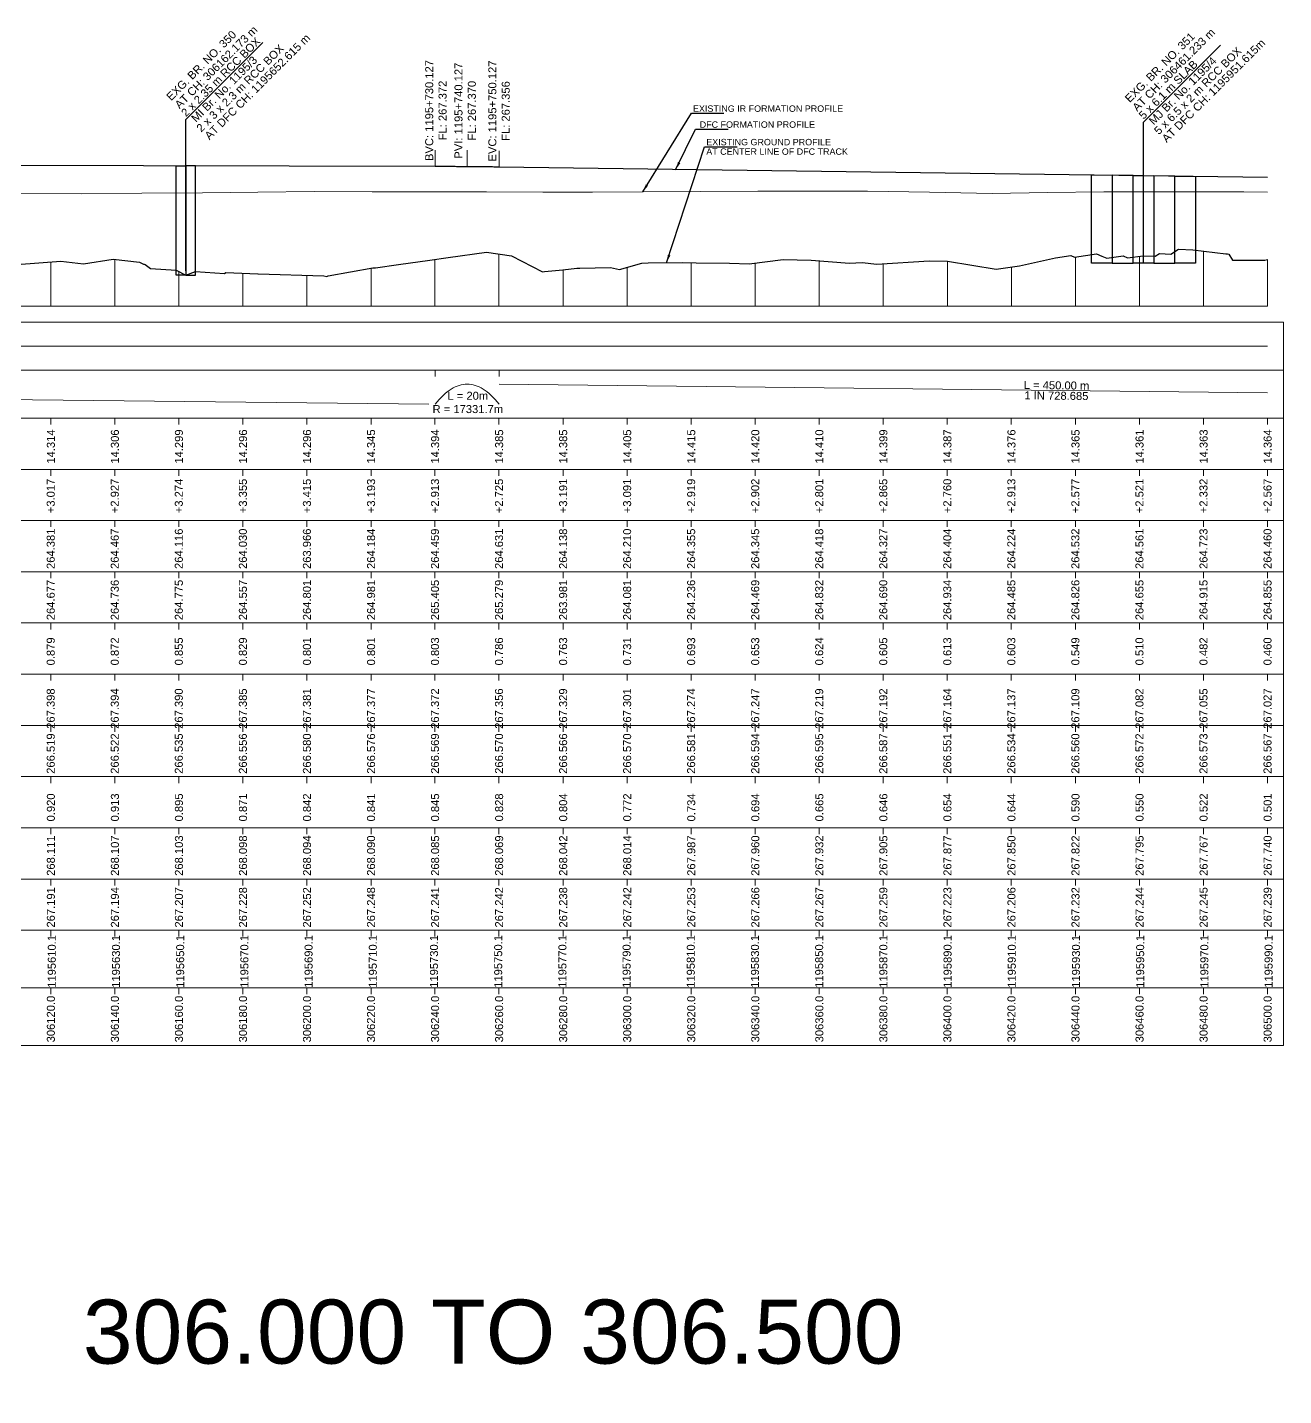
# Model space of a CAD drawing. Header units: metres. Extents: x 4905 to 19505, y -12340 to -11876.
# Drawn here: x 16112.7 to 16505, y -12340.4 to -11912.9 of the extents above; entities that cross this region are included whole.
import ezdxf
from ezdxf.enums import TextEntityAlignment as Align

# ---------------------------------------------------------------- set-up
doc = ezdxf.new("R2010")
doc.units = ezdxf.units.M
doc.header["$MEASUREMENT"] = 0
for name, color, linetype, lineweight in [('C-PROF-LABL-DG', 1, 'Continuous', 25), ('LS BRIDGE INDICATION', 10, 'Continuous', 30), ('LS BVC-PVI-EVC TEXT', 10, 'Continuous', 0), ('LS DATUM X', 7, 'Continuous', 0), ('LS EXG GL', 7, 'Continuous', 0), ('LS EXG IR CH', 7, 'Continuous', 0), ('LS EXG RL', 7, 'Continuous', 0), ('LS EXG. FL', 7, 'Continuous', 0), ('LS EXG. GL AT PRO. TOE', 7, 'Continuous', 0), ('LS FRAME', 7, 'Continuous', 0), ('LS PFL-EFL', 10, 'Continuous', 0), ('LS PRL-ERL', 10, 'Continuous', 0), ('LS PRO. DFCC CH', 10, 'Continuous', 0), ('LS PRO. RL', 10, 'Continuous', 0), ('LS PROFILE EXG FL', 7, 'Continuous', 25), ('LS PROFILE EXG GL', 7, 'Continuous', 30), ('LS PROFILE PRO FL', 1, 'Continuous', 30), ('LS TICKS', 7, 'Continuous', 0), ('LS TRACK CENTER', 10, 'Continuous', 0), ('Profile Grid', 7, 'Continuous', 0), ('Profile Vertical Alignment', 7, 'Continuous', 0)]:
    doc.layers.add(name, color=color, linetype=linetype, lineweight=lineweight)
for name, color, linetype in [("LS BRIDGE'S", 7, 'Continuous'), ('LS HORIZONTAL ALIGNMENT', 10, 'Continuous'), ('ref text', 3, 'Continuous')]:
    doc.layers.add(name, color=color, linetype=linetype)
doc.styles.add('Arial', font='arial.ttf')
doc.styles.get("Standard").update_dxf_attribs({"font": 'arial.ttf'})
doc.styles.add('Style-Arial', font='arial.ttf')
doc.dimstyles.get("Standard").update_dxf_attribs({"dimtxt": 0.18, "dimasz": 0.18, "dimexe": 0.18, "dimexo": 0.0625, "dimgap": 0.09, "dimtad": 0, "dimtih": 1, "dimtoh": 1, "dimdec": 4, "dimzin": 0, "dimdsep": 46, "dimtxsty": 'Standard', "dimcen": 0.09, "dimadec": 0, "dimazin": 0, "dimtfac": 1, "dimtdec": 4, "dimtofl": 0, "dimtmove": 0, "dimatfit": 3, "dimfxl": 1, "dimtolj": 1, "dimtzin": 0, "dimarcsym": 0})

msp = doc.modelspace()

# ---------------------------------------------------------------- linework, layer by layer
at = {"layer": 'LS BRIDGE INDICATION'}
for points in [[(16159.17, -11956.1), (16162.17, -11956.11), (16162.17, -11990.33), (16159.17, -11990.33)], [(16162.17, -11990.33), (16165.17, -11990.33), (16165.17, -11956.11), (16162.17, -11956.11)], [(16444.99, -11958.93), (16451.49, -11959.03), (16451.48, -11986.57), (16444.98, -11986.57)], [(16451.48, -11986.57), (16457.98, -11986.57), (16457.99, -11959.14), (16451.49, -11959.03)], [(16457.99, -11959.14), (16464.49, -11959.25), (16464.48, -11986.57), (16457.98, -11986.57)], [(16464.48, -11986.57), (16470.98, -11986.57), (16470.99, -11959.36), (16464.49, -11959.25)], [(16470.99, -11959.36), (16477.49, -11959.47), (16477.48, -11986.57), (16470.98, -11986.57)]]:
    msp.add_lwpolyline(points, close=True, dxfattribs=at)
at = {"layer": "LS BRIDGE'S"}
for points in [[(16162.17, -11989), (16162.17, -11941.7), (16186.22, -11917.65)], [(16461.23, -11986.57), (16461.23, -11942.51), (16485.28, -11918.46)]]:
    msp.add_lwpolyline(points, dxfattribs=at)
at = {"layer": 'LS BVC-PVI-EVC TEXT'}
for p, q in [((16240, -11956.28), (16240, -11951.28)), ((16250, -11956.3), (16250, -11951.3)), ((16260, -11956.47), (16260, -11951.47))]:
    msp.add_line(p, q, dxfattribs=at)
at = {"layer": 'LS DATUM X', "color": 7, "linetype": 'Continuous', "lineweight": 0}
msp.add_line((16000, -12000), (16500, -12000), dxfattribs=at)
at = {"layer": 'LS FRAME', "color": 7, "linetype": 'Continuous', "lineweight": 0, "flags": 128}
for points in [[(15995, -12020), (16505, -12020), (16505, -12005), (15995, -12005), (15995, -12020)], [(15995, -12035), (16505, -12035), (16505, -12020), (15995, -12020), (15995, -12035)], [(15995, -12051), (16505, -12051), (16505, -12035), (15995, -12035), (15995, -12051)], [(15995, -12067), (16505, -12067), (16505, -12051), (15995, -12051), (15995, -12067)], [(15995, -12083), (16505, -12083), (16505, -12067), (15995, -12067), (15995, -12083)], [(15995, -12099), (16505, -12099), (16505, -12083), (15995, -12083), (15995, -12099)], [(15995, -12115), (16505, -12115), (16505, -12099), (15995, -12099), (15995, -12115)], [(15995, -12131), (16505, -12131), (16505, -12115), (15995, -12115), (15995, -12131)], [(15995, -12147), (16505, -12147), (16505, -12131), (15995, -12131), (15995, -12147)], [(15995, -12163), (16505, -12163), (16505, -12147), (15995, -12147), (15995, -12163)], [(15995, -12179), (16505, -12179), (16505, -12163), (15995, -12163), (15995, -12179)], [(15995, -12195), (16505, -12195), (16505, -12179), (15995, -12179), (15995, -12195)], [(15995, -12213), (16505, -12213), (16505, -12195), (15995, -12195), (15995, -12213)], [(15995, -12231), (16505, -12231), (16505, -12213), (15995, -12213), (15995, -12231)]]:
    msp.add_lwpolyline(points, close=True, dxfattribs=at)
at = {"layer": 'LS PROFILE EXG FL', "lineweight": 0}
msp.add_lwpolyline([(16108.62, -11964.75), (16129.54, -11964.86), (16148.46, -11964.73), (16167.37, -11964.6), (16184.63, -11964.39), (16202.2, -11964.18), (16220.33, -11964.24), (16238.22, -11964.32), (16256.06, -11964.29), (16273.66, -11964.36), (16289.16, -11964.33), (16304.85, -11964.29), (16322.8, -11964.18), (16340.83, -11964.06), (16358.03, -11964.05), (16375.07, -11964.05), (16394.36, -11964.39), (16414, -11964.75), (16431.21, -11964.51), (16448.82, -11964.29), (16470.78, -11964.27), (16492.59, -11964.28), (16500, -11964.33)], dxfattribs=at)
at = {"layer": 'LS PROFILE EXG GL', "flags": 128}
msp.add_lwpolyline([(16109.33, -11987.02), (16123.14, -11985.94), (16130.22, -11986.76), (16130.22, -11986.76), (16139.51, -11985.28), (16147.64, -11986.29), (16147.64, -11986.29), (16148.93, -11986.83), (16149.13, -11986.9), (16149.43, -11986.98), (16151.16, -11988.25), (16159.17, -11988.78), (16162.17, -11990.33), (16165.17, -11989.18), (16174.22, -11989.79), (16174.26, -11989.75), (16174.69, -11989.53), (16184.64, -11989.85), (16184.64, -11989.85), (16184.74, -11989.85), (16205.23, -11990.51), (16205.24, -11990.51), (16206.17, -11990.69), (16206.17, -11990.69), (16206.61, -11990.48), (16220.59, -11988.06), (16221.39, -11988.05), (16221.39, -11988.05), (16228.56, -11986.98), (16238.35, -11985.63), (16244.05, -11984.84), (16256.08, -11983.1), (16263.87, -11984.29), (16273.51, -11989.24), (16274.22, -11989.2), (16279.85, -11988.64), (16279.85, -11988.64), (16284.28, -11988.17), (16285.17, -11988.1), (16294.81, -11987.87), (16297.64, -11988.58), (16304.58, -11986.55), (16306.54, -11986.46), (16317.36, -11986.36), (16321.53, -11986.5), (16321.53, -11986.5), (16331.96, -11986.58), (16338.04, -11986.81), (16348.7, -11985.38), (16357.47, -11985.61), (16357.47, -11985.61), (16369.47, -11986.6), (16373.33, -11986.34), (16373.33, -11986.34), (16377.94, -11986.85), (16394.35, -11985.83), (16400.03, -11985.96), (16415.22, -11988.47), (16415.22, -11988.47), (16422.53, -11987.37), (16433.72, -11984.92), (16438.52, -11984.17), (16439.69, -11984.72), (16446.61, -11983.68), (16448.26, -11984.37), (16449.8, -11984.99), (16454.85, -11984.29), (16456.28, -11984.88), (16461.13, -11984.24), (16464.91, -11984.42), (16466.19, -11983.58), (16469.76, -11983.78), (16472.2, -11982.16), (16476.62, -11982.35), (16486.92, -11983.66), (16487.52, -11983.67), (16487.87, -11983.74), (16487.87, -11983.74), (16489.06, -11985.58), (16499.11, -11985.67), (16499.97, -11985.4)], dxfattribs=at)
at = {"layer": 'LS PROFILE PRO FL'}
for p, q in [((16000, -11955.75), (16240.04, -11956.28)), ((16260.04, -11956.44), (16499.97, -11959.73)), ((16260.04, -11956.44), (16499.97, -11959.73))]:
    msp.add_line(p, q, dxfattribs=at)
at = {"layer": 'LS PROFILE PRO FL', "flags": 128}
msp.add_lwpolyline([(16240.04, -11956.28), (16240.45, -11956.28), (16240.87, -11956.28), (16241.29, -11956.28), (16241.7, -11956.28), (16242.12, -11956.28), (16242.54, -11956.29), (16242.95, -11956.29), (16243.37, -11956.29), (16243.79, -11956.29), (16244.2, -11956.29), (16244.62, -11956.29), (16245.04, -11956.3), (16245.45, -11956.3), (16245.87, -11956.3), (16246.29, -11956.3), (16246.7, -11956.31), (16247.12, -11956.31), (16247.54, -11956.31), (16247.95, -11956.31), (16248.37, -11956.32), (16248.79, -11956.32), (16249.2, -11956.32), (16249.62, -11956.33), (16250.45, -11956.33), (16250.87, -11956.34), (16251.29, -11956.34), (16251.7, -11956.34), (16252.12, -11956.35), (16252.54, -11956.35), (16252.95, -11956.35), (16253.37, -11956.36), (16253.79, -11956.36), (16254.2, -11956.37), (16254.62, -11956.37), (16255.04, -11956.38), (16255.45, -11956.38), (16255.87, -11956.39), (16256.29, -11956.39), (16256.7, -11956.39), (16257.12, -11956.4), (16257.54, -11956.4), (16257.95, -11956.41), (16258.37, -11956.42), (16258.79, -11956.42), (16259.2, -11956.43), (16259.62, -11956.43), (16260.04, -11956.44)], dxfattribs=at)
at = {"layer": 'LS TICKS', "color": 7, "linetype": 'Continuous', "lineweight": 0, "flags": 128}
for points in [[(16240, -12022), (16240, -12020)], [(16260, -12022), (16260, -12020)], [(16119.96, -12037), (16119.96, -12035)], [(16139.96, -12037), (16139.96, -12035)], [(16159.96, -12037), (16159.96, -12035)], [(16179.97, -12037), (16179.97, -12035)], [(16199.97, -12037), (16199.97, -12035)], [(16220.01, -12037), (16220.01, -12035)], [(16239.96, -12037), (16239.96, -12035)], [(16259.96, -12037), (16259.96, -12035)], [(16279.98, -12037), (16279.98, -12035)], [(16299.98, -12037), (16299.98, -12035)], [(16319.97, -12037), (16319.97, -12035)], [(16339.97, -12037), (16339.97, -12035)], [(16359.96, -12037), (16359.96, -12035)], [(16379.96, -12037), (16379.96, -12035)], [(16399.96, -12037), (16399.96, -12035)], [(16419.96, -12037), (16419.96, -12035)], [(16439.96, -12037), (16439.96, -12035)], [(16459.97, -12037), (16459.97, -12035)], [(16479.97, -12037), (16479.97, -12035)], [(16499.97, -12037), (16499.97, -12035)], [(16119.96, -12053), (16119.96, -12051)], [(16139.96, -12053), (16139.96, -12051)], [(16159.96, -12053), (16159.96, -12051)], [(16179.97, -12053), (16179.97, -12051)], [(16199.97, -12053), (16199.97, -12051)], [(16220.01, -12053), (16220.01, -12051)], [(16239.96, -12053), (16239.96, -12051)], [(16259.96, -12053), (16259.96, -12051)], [(16279.98, -12053), (16279.98, -12051)], [(16299.98, -12053), (16299.98, -12051)], [(16319.97, -12053), (16319.97, -12051)], [(16339.97, -12053), (16339.97, -12051)], [(16359.96, -12053), (16359.96, -12051)], [(16379.96, -12053), (16379.96, -12051)], [(16399.96, -12053), (16399.96, -12051)], [(16419.96, -12053), (16419.96, -12051)], [(16439.96, -12053), (16439.96, -12051)], [(16459.97, -12053), (16459.97, -12051)], [(16479.97, -12053), (16479.97, -12051)], [(16499.97, -12053), (16499.97, -12051)], [(16119.96, -12069), (16119.96, -12067)], [(16139.96, -12069), (16139.96, -12067)], [(16159.96, -12069), (16159.96, -12067)], [(16179.97, -12069), (16179.97, -12067)], [(16199.97, -12069), (16199.97, -12067)], [(16220.01, -12069), (16220.01, -12067)], [(16239.96, -12069), (16239.96, -12067)], [(16259.96, -12069), (16259.96, -12067)], [(16279.98, -12069), (16279.98, -12067)], [(16299.98, -12069), (16299.98, -12067)], [(16319.97, -12069), (16319.97, -12067)], [(16339.97, -12069), (16339.97, -12067)], [(16359.96, -12069), (16359.96, -12067)], [(16379.96, -12069), (16379.96, -12067)], [(16399.96, -12069), (16399.96, -12067)], [(16419.96, -12069), (16419.96, -12067)], [(16439.96, -12069), (16439.96, -12067)], [(16459.97, -12069), (16459.97, -12067)], [(16479.97, -12069), (16479.97, -12067)], [(16499.97, -12069), (16499.97, -12067)], [(16119.96, -12085), (16119.96, -12083)], [(16139.96, -12085), (16139.96, -12083)], [(16159.96, -12085), (16159.96, -12083)], [(16179.97, -12085), (16179.97, -12083)], [(16199.97, -12085), (16199.97, -12083)], [(16220.01, -12085), (16220.01, -12083)], [(16239.96, -12085), (16239.96, -12083)], [(16259.96, -12085), (16259.96, -12083)], [(16279.98, -12085), (16279.98, -12083)], [(16299.98, -12085), (16299.98, -12083)], [(16319.97, -12085), (16319.97, -12083)], [(16339.97, -12085), (16339.97, -12083)], [(16359.96, -12085), (16359.96, -12083)], [(16379.96, -12085), (16379.96, -12083)], [(16399.96, -12085), (16399.96, -12083)], [(16419.96, -12085), (16419.96, -12083)], [(16439.96, -12085), (16439.96, -12083)], [(16459.97, -12085), (16459.97, -12083)], [(16479.97, -12085), (16479.97, -12083)], [(16499.97, -12085), (16499.97, -12083)], [(16119.96, -12101), (16119.96, -12099)], [(16139.96, -12101), (16139.96, -12099)], [(16159.96, -12101), (16159.96, -12099)], [(16179.97, -12101), (16179.97, -12099)], [(16199.97, -12101), (16199.97, -12099)], [(16220.01, -12101), (16220.01, -12099)], [(16239.96, -12101), (16239.96, -12099)], [(16259.96, -12101), (16259.96, -12099)], [(16279.98, -12101), (16279.98, -12099)], [(16299.98, -12101), (16299.98, -12099)], [(16319.97, -12101), (16319.97, -12099)], [(16339.97, -12101), (16339.97, -12099)], [(16359.96, -12101), (16359.96, -12099)], [(16379.96, -12101), (16379.96, -12099)], [(16399.96, -12101), (16399.96, -12099)], [(16419.96, -12101), (16419.96, -12099)], [(16439.96, -12101), (16439.96, -12099)], [(16459.97, -12101), (16459.97, -12099)], [(16479.97, -12101), (16479.97, -12099)], [(16499.97, -12101), (16499.97, -12099)], [(16119.96, -12117), (16119.96, -12115)], [(16139.96, -12117), (16139.96, -12115)], [(16159.96, -12117), (16159.96, -12115)], [(16179.97, -12117), (16179.97, -12115)], [(16199.97, -12117), (16199.97, -12115)], [(16220.01, -12117), (16220.01, -12115)], [(16239.96, -12117), (16239.96, -12115)], [(16259.96, -12117), (16259.96, -12115)], [(16279.98, -12117), (16279.98, -12115)], [(16299.98, -12117), (16299.98, -12115)], [(16319.97, -12117), (16319.97, -12115)], [(16339.97, -12117), (16339.97, -12115)], [(16359.96, -12117), (16359.96, -12115)], [(16379.96, -12117), (16379.96, -12115)], [(16399.96, -12117), (16399.96, -12115)], [(16419.96, -12117), (16419.96, -12115)], [(16439.96, -12117), (16439.96, -12115)], [(16459.97, -12117), (16459.97, -12115)], [(16479.97, -12117), (16479.97, -12115)], [(16499.97, -12117), (16499.97, -12115)], [(16119.96, -12133), (16119.96, -12131)], [(16139.96, -12133), (16139.96, -12131)], [(16159.96, -12133), (16159.96, -12131)], [(16179.97, -12133), (16179.97, -12131)], [(16199.97, -12133), (16199.97, -12131)], [(16220.01, -12133), (16220.01, -12131)], [(16239.96, -12133), (16239.96, -12131)], [(16259.96, -12133), (16259.96, -12131)], [(16279.98, -12133), (16279.98, -12131)], [(16299.98, -12133), (16299.98, -12131)], [(16319.97, -12133), (16319.97, -12131)], [(16339.97, -12133), (16339.97, -12131)], [(16359.96, -12133), (16359.96, -12131)], [(16379.96, -12133), (16379.96, -12131)], [(16399.96, -12133), (16399.96, -12131)], [(16419.96, -12133), (16419.96, -12131)], [(16439.96, -12133), (16439.96, -12131)], [(16459.97, -12133), (16459.97, -12131)], [(16479.97, -12133), (16479.97, -12131)], [(16499.97, -12133), (16499.97, -12131)], [(16119.96, -12149), (16119.96, -12147)], [(16139.96, -12149), (16139.96, -12147)], [(16159.96, -12149), (16159.96, -12147)], [(16179.97, -12149), (16179.97, -12147)], [(16199.97, -12149), (16199.97, -12147)], [(16220.01, -12149), (16220.01, -12147)], [(16239.96, -12149), (16239.96, -12147)], [(16259.96, -12149), (16259.96, -12147)], [(16279.98, -12149), (16279.98, -12147)], [(16299.98, -12149), (16299.98, -12147)], [(16319.97, -12149), (16319.97, -12147)], [(16339.97, -12149), (16339.97, -12147)], [(16359.96, -12149), (16359.96, -12147)], [(16379.96, -12149), (16379.96, -12147)], [(16399.96, -12149), (16399.96, -12147)], [(16419.96, -12149), (16419.96, -12147)], [(16439.96, -12149), (16439.96, -12147)], [(16459.97, -12149), (16459.97, -12147)], [(16479.97, -12149), (16479.97, -12147)], [(16499.97, -12149), (16499.97, -12147)], [(16119.96, -12165), (16119.96, -12163)], [(16139.96, -12165), (16139.96, -12163)], [(16159.96, -12165), (16159.96, -12163)], [(16179.97, -12165), (16179.97, -12163)], [(16199.97, -12165), (16199.97, -12163)], [(16220.01, -12165), (16220.01, -12163)], [(16239.96, -12165), (16239.96, -12163)], [(16259.96, -12165), (16259.96, -12163)], [(16279.98, -12165), (16279.98, -12163)], [(16299.98, -12165), (16299.98, -12163)], [(16319.97, -12165), (16319.97, -12163)], [(16339.97, -12165), (16339.97, -12163)], [(16359.96, -12165), (16359.96, -12163)], [(16379.96, -12165), (16379.96, -12163)], [(16399.96, -12165), (16399.96, -12163)], [(16419.96, -12165), (16419.96, -12163)], [(16439.96, -12165), (16439.96, -12163)], [(16459.97, -12165), (16459.97, -12163)], [(16479.97, -12165), (16479.97, -12163)], [(16499.97, -12165), (16499.97, -12163)], [(16119.96, -12181), (16119.96, -12179)], [(16139.96, -12181), (16139.96, -12179)], [(16159.96, -12181), (16159.96, -12179)], [(16179.97, -12181), (16179.97, -12179)], [(16199.97, -12181), (16199.97, -12179)], [(16220.01, -12181), (16220.01, -12179)], [(16239.96, -12181), (16239.96, -12179)], [(16259.96, -12181), (16259.96, -12179)], [(16279.98, -12181), (16279.98, -12179)], [(16299.98, -12181), (16299.98, -12179)], [(16319.97, -12181), (16319.97, -12179)], [(16339.97, -12181), (16339.97, -12179)], [(16359.96, -12181), (16359.96, -12179)], [(16379.96, -12181), (16379.96, -12179)], [(16399.96, -12181), (16399.96, -12179)], [(16419.96, -12181), (16419.96, -12179)], [(16439.96, -12181), (16439.96, -12179)], [(16459.97, -12181), (16459.97, -12179)], [(16479.97, -12181), (16479.97, -12179)], [(16499.97, -12181), (16499.97, -12179)], [(16119.96, -12197), (16119.96, -12195)], [(16139.96, -12197), (16139.96, -12195)], [(16159.96, -12197), (16159.96, -12195)], [(16179.97, -12197), (16179.97, -12195)], [(16199.97, -12197), (16199.97, -12195)], [(16220.01, -12197), (16220.01, -12195)], [(16239.96, -12197), (16239.96, -12195)], [(16259.96, -12197), (16259.96, -12195)], [(16279.98, -12197), (16279.98, -12195)], [(16299.98, -12197), (16299.98, -12195)], [(16319.97, -12197), (16319.97, -12195)], [(16339.97, -12197), (16339.97, -12195)], [(16359.96, -12197), (16359.96, -12195)], [(16379.96, -12197), (16379.96, -12195)], [(16399.96, -12197), (16399.96, -12195)], [(16419.96, -12197), (16419.96, -12195)], [(16439.96, -12197), (16439.96, -12195)], [(16459.97, -12197), (16459.97, -12195)], [(16479.97, -12197), (16479.97, -12195)], [(16499.97, -12197), (16499.97, -12195)], [(16119.96, -12215), (16119.96, -12213)], [(16139.96, -12215), (16139.96, -12213)], [(16159.96, -12215), (16159.96, -12213)], [(16179.97, -12215), (16179.97, -12213)], [(16199.97, -12215), (16199.97, -12213)], [(16220.01, -12215), (16220.01, -12213)], [(16239.96, -12215), (16239.96, -12213)], [(16259.96, -12215), (16259.96, -12213)], [(16279.98, -12215), (16279.98, -12213)], [(16299.98, -12215), (16299.98, -12213)], [(16319.97, -12215), (16319.97, -12213)], [(16339.97, -12215), (16339.97, -12213)], [(16359.96, -12215), (16359.96, -12213)], [(16379.96, -12215), (16379.96, -12213)], [(16399.96, -12215), (16399.96, -12213)], [(16419.96, -12215), (16419.96, -12213)], [(16439.96, -12215), (16439.96, -12213)], [(16459.97, -12215), (16459.97, -12213)], [(16479.97, -12215), (16479.97, -12213)], [(16499.97, -12215), (16499.97, -12213)]]:
    msp.add_lwpolyline(points, dxfattribs=at)
at = {"layer": 'Profile Grid', "flags": 128}
for points in [[(16259.96, -12000), (16259.96, -11983.69)], [(16480, -12000), (16480, -11982.78)], [(16119.96, -12000), (16119.96, -11986.19)], [(16139.97, -12000), (16139.97, -11985.33)], [(16220.01, -12000), (16220.01, -11988.16)], [(16239.96, -12000), (16239.96, -11985.41)], [(16299.99, -12000), (16299.99, -11987.9)], [(16319.98, -12000), (16319.98, -11986.45)], [(16339.98, -12000), (16339.98, -11986.55)], [(16359.97, -12000), (16359.97, -11985.82)], [(16379.97, -12000), (16379.97, -11986.73)], [(16399.98, -12000), (16399.98, -11985.96)], [(16419.98, -12000), (16419.98, -11987.75)], [(16439.98, -12000), (16439.98, -11984.68)], [(16459.99, -12000), (16459.99, -11984.39)], [(16500, -12000), (16500, -11985.4)], [(16159.97, -12000), (16159.97, -11989.19)], [(16179.97, -12000), (16179.97, -11989.7)], [(16199.97, -12000), (16199.97, -11990.34)], [(16279.98, -12000), (16279.98, -11988.62)]]:
    msp.add_lwpolyline(points, dxfattribs=at)
at = {"layer": 'Profile Vertical Alignment', "color": 1, "elevation": 0, "flags": 128}
msp.add_lwpolyline([(16000, -12012.5), (16500, -12012.5)], dxfattribs=at)
at = {"layer": 'Profile Vertical Alignment', "color": 1, "flags": 128}
for points in [[(16240.04, -12030.65), (16240.66, -12029.89), (16241.29, -12029.17), (16241.91, -12028.51), (16242.54, -12027.89), (16243.16, -12027.33), (16243.79, -12026.81), (16244.41, -12026.34), (16245.04, -12025.92), (16245.66, -12025.56), (16246.29, -12025.24), (16246.91, -12024.97), (16247.54, -12024.74), (16248.16, -12024.57), (16248.79, -12024.45), (16249.41, -12024.37), (16250.66, -12024.37), (16251.29, -12024.45), (16251.91, -12024.57), (16252.54, -12024.74), (16253.16, -12024.97), (16253.79, -12025.24), (16254.41, -12025.56), (16255.04, -12025.92), (16255.66, -12026.34), (16256.29, -12026.81), (16256.91, -12027.33), (16257.54, -12027.89), (16258.16, -12028.51), (16258.79, -12029.17), (16259.41, -12029.89), (16260.04, -12030.65)], [(16000, -12028), (16238.04, -12030.63)]]:
    msp.add_lwpolyline(points, dxfattribs=at)
at = {"layer": 'Profile Vertical Alignment', "color": 1, "linetype": 'Continuous', "lineweight": 0, "flags": 128}
msp.add_lwpolyline([(16260.04, -12024.35), (16500, -12027.13)], dxfattribs=at)

# ---------------------------------------------------------------- texts
at = {"layer": 'C-PROF-LABL-DG', "color": 1, "linetype": 'Continuous', "lineweight": 25, "char_height": 2.5, "attachment_point": 5, "rotation": 90, "style": 'Arial'}
for s, insert in [('BVC: 1195+730.127\\PFL: 267.372', (16240.27, -11938.86)), ('PVI: 1195+740.127\\PFL: 267.370', (16249.41, -11938.91)), ('EVC: 1195+750.127\\PFL: 267.356', (16259.99, -11939.02))]:
    msp.add_mtext(s, dxfattribs=dict(at, insert=insert))
at = {"layer": "LS BRIDGE'S"}
for s, p in [('EXG. BR. NO. 350', (16157.57, -11935.98)), ('AT CH: 306162.173 m', (16160.2, -11938.49)), ('EXG. BR. NO. 351', (16456.95, -11936.56)), ('AT CH: 306461.233 m', (16459.26, -11939.29)), ('2 x 2.35 m RCC BOX', (16162.2, -11940.99)), ('5 x 6.1 m SLAB ', (16461.26, -11941.79))]:
    msp.add_text(s, height=2.5, rotation=45, dxfattribs=at).set_placement(p)
at = {"layer": "LS BRIDGE'S", "color": 10}
for s, p in [('AT DFC CH: 1195652.615 m', (16169.52, -11948.16)), ('2 x 3 x 2.3 m RCC BOX', (16166.97, -11945.8)), ('5 x 6.5 x 2 m RCC BOX', (16466.03, -11946.61)), ('AT DFC CH: 1195951.615m', (16468.48, -11949.05)), (' MI Br. No. 1195/3', (16164.67, -11943.4)), (' MJ Br. No. 1195/4', (16463.73, -11944.21))]:
    msp.add_text(s, height=2.5, rotation=45, dxfattribs=at).set_placement(p)
at = {"layer": 'LS EXG GL', "style": 'Style-Arial'}
for s, p in [('264.381', (16119.96, -12069.5)), ('264.467', (16139.96, -12069.5)), ('264.116', (16159.96, -12069.5)), ('264.030', (16179.97, -12069.5)), ('263.966', (16199.97, -12069.5)), ('264.184', (16220.01, -12069.5)), ('264.459', (16239.96, -12069.5)), ('264.631', (16259.96, -12069.5)), ('264.138', (16279.98, -12069.5)), ('264.210', (16299.98, -12069.5)), ('264.355', (16319.97, -12069.5)), ('264.345', (16339.97, -12069.5)), ('264.418', (16359.96, -12069.5)), ('264.327', (16379.96, -12069.5)), ('264.404', (16399.96, -12069.5)), ('264.224', (16419.96, -12069.5)), ('264.532', (16439.96, -12069.5)), ('264.561', (16459.97, -12069.5)), ('264.723', (16479.97, -12069.5)), ('264.460', (16499.97, -12069.5))]:
    msp.add_text(s, height=2.5, rotation=90, dxfattribs=at).set_placement(p, align=Align.MIDDLE_RIGHT)
at = {"layer": 'LS EXG IR CH', "lineweight": 0, "style": 'Style-Arial'}
for s, p in [('306120.0', (16120, -12215.47)), ('306140.0', (16140, -12215.47)), ('306160.0', (16160, -12215.47)), ('306180.0', (16180, -12215.47)), ('306200.0', (16200, -12215.47)), ('306220.0', (16220, -12215.47)), ('306240.0', (16240, -12215.47)), ('306260.0', (16260, -12215.47)), ('306280.0', (16280, -12215.47)), ('306300.0', (16300, -12215.47)), ('306320.0', (16320, -12215.47)), ('306340.0', (16340, -12215.47)), ('306360.0', (16360, -12215.47)), ('306380.0', (16380, -12215.47)), ('306400.0', (16400, -12215.47)), ('306420.0', (16420, -12215.47)), ('306440.0', (16440, -12215.47)), ('306460.0', (16460, -12215.47)), ('306480.0', (16480, -12215.47)), ('306500.0', (16500, -12215.47))]:
    msp.add_text(s, height=2.5, rotation=90, dxfattribs=at).set_placement(p, align=Align.MIDDLE_RIGHT)
at = {"layer": 'LS EXG RL', "style": 'Style-Arial'}
for s, p in [('267.191', (16120, -12181.54)), ('267.194', (16140, -12181.54)), ('267.207', (16160, -12181.54)), ('267.228', (16180, -12181.54)), ('267.252', (16200, -12181.54)), ('267.248', (16220, -12181.54)), ('267.241', (16240, -12181.54)), ('267.242', (16260, -12181.54)), ('267.238', (16280, -12181.54)), ('267.242', (16300, -12181.54)), ('267.253', (16320, -12181.54)), ('267.266', (16340, -12181.54)), ('267.267', (16360, -12181.54)), ('267.259', (16380, -12181.54)), ('267.223', (16400, -12181.54)), ('267.206', (16420, -12181.54)), ('267.232', (16440, -12181.54)), ('267.244', (16460, -12181.54)), ('267.245', (16480, -12181.54)), ('267.239', (16500, -12181.54))]:
    msp.add_text(s, height=2.5, rotation=90, dxfattribs=at).set_placement(p, align=Align.MIDDLE_RIGHT)
at = {"layer": 'LS EXG. FL'}
for s, p in [('266.535', (16159.96, -12133.5)), ('266.556', (16179.97, -12133.5)), ('266.580', (16199.97, -12133.5)), ('266.576', (16220.01, -12133.5)), ('266.570', (16259.96, -12133.5)), ('266.566', (16279.98, -12133.5)), ('266.570', (16299.98, -12133.5)), ('266.594', (16339.97, -12133.5)), ('266.595', (16359.96, -12133.5)), ('266.534', (16419.96, -12133.5)), ('266.560', (16439.96, -12133.5)), ('266.573', (16479.97, -12133.5)), ('266.519', (16119.96, -12133.5)), ('266.522', (16139.96, -12133.5)), ('266.569', (16239.96, -12133.5)), ('266.581', (16319.97, -12133.5)), ('266.587', (16379.96, -12133.5)), ('266.551', (16399.96, -12133.5)), ('266.572', (16459.97, -12133.5)), ('266.567', (16499.97, -12133.5))]:
    msp.add_text(s, height=2.5, rotation=90, dxfattribs=at).set_placement(p, align=Align.MIDDLE_RIGHT)
at = {"layer": 'LS EXG. GL AT PRO. TOE'}
for s, p in [('264.677', (16119.96, -12085.5)), ('264.736', (16139.96, -12085.5)), ('264.775', (16159.96, -12085.5)), ('264.557', (16179.97, -12085.5)), ('264.801', (16199.97, -12085.5)), ('264.981', (16220.01, -12085.5)), ('265.405', (16239.96, -12085.5)), ('265.279', (16259.96, -12085.5)), ('263.981', (16279.98, -12085.5)), ('264.081', (16299.98, -12085.5)), ('264.236', (16319.97, -12085.5)), ('264.469', (16339.97, -12085.5)), ('264.832', (16359.96, -12085.5)), ('264.690', (16379.96, -12085.5)), ('264.934', (16399.96, -12085.5)), ('264.485', (16419.96, -12085.5)), ('264.826', (16439.96, -12085.5)), ('264.655', (16459.97, -12085.5)), ('264.915', (16479.97, -12085.5)), ('264.855', (16499.97, -12085.5))]:
    msp.add_text(s, height=2.5, rotation=90, dxfattribs=at).set_placement(p, align=Align.MIDDLE_RIGHT)
at = {"layer": 'LS HORIZONTAL ALIGNMENT', "insert": (16434.06, -12026.37), "char_height": 2.5, "attachment_point": 5, "rotation": 359.3364, "line_spacing_factor": 0.776524, "style": 'Style-Arial'}
msp.add_mtext('L = 450.00 m\\P1 IN 728.685', dxfattribs=at)
at = {"layer": 'LS PFL-EFL'}
for s, p in [('0.879', (16119.96, -12103.5)), ('0.872', (16139.96, -12103.5)), ('0.855', (16159.96, -12103.5)), ('0.829', (16179.97, -12103.5)), ('0.801', (16199.97, -12103.5)), ('0.801', (16220.01, -12103.5)), ('0.803', (16239.96, -12103.5)), ('0.786', (16259.96, -12103.5)), ('0.763', (16279.98, -12103.5)), ('0.731', (16299.98, -12103.5)), ('0.693', (16319.97, -12103.5)), ('0.653', (16339.97, -12103.5)), ('0.624', (16359.96, -12103.5)), ('0.605', (16379.96, -12103.5)), ('0.613', (16399.96, -12103.5)), ('0.603', (16419.96, -12103.5)), ('0.549', (16439.96, -12103.5)), ('0.510', (16459.97, -12103.5)), ('0.482', (16479.97, -12103.5)), ('0.460', (16499.97, -12103.5))]:
    msp.add_text(s, height=2.5, rotation=90, dxfattribs=at).set_placement(p, align=Align.MIDDLE_RIGHT)
for s, p in [('267.398', (16119.96, -12125.75)), ('267.394', (16139.96, -12125.75)), ('267.390', (16159.96, -12125.75)), ('267.385', (16179.97, -12125.75)), ('267.381', (16199.97, -12125.75)), ('267.377', (16220.01, -12125.75)), ('267.372', (16239.96, -12125.75)), ('267.356', (16259.96, -12125.75)), ('267.329', (16279.98, -12125.75)), ('267.301', (16299.98, -12125.75)), ('267.274', (16319.97, -12125.75)), ('267.247', (16339.97, -12125.75)), ('267.219', (16359.96, -12125.75)), ('267.192', (16379.96, -12125.75)), ('267.164', (16399.96, -12125.75)), ('267.137', (16419.96, -12125.75)), ('267.109', (16439.96, -12125.75)), ('267.082', (16459.97, -12125.75)), ('267.055', (16479.97, -12125.75)), ('267.027', (16499.97, -12125.75))]:
    msp.add_text(s, height=2.5, rotation=90, dxfattribs=at).set_placement(p, align=Align.MIDDLE_CENTER)
at = {"layer": 'LS PRL-ERL'}
for s, p in [('0.920', (16121.25, -12161)), ('0.913', (16141.25, -12161)), ('0.895', (16161.25, -12161)), ('0.871', (16181.25, -12161)), ('0.842', (16201.25, -12161)), ('0.841', (16221.25, -12161)), ('0.845', (16241.25, -12161)), ('0.828', (16261.25, -12161)), ('0.804', (16281.25, -12161)), ('0.772', (16301.25, -12161)), ('0.734', (16321.25, -12161)), ('0.694', (16341.25, -12161)), ('0.665', (16361.25, -12161)), ('0.646', (16381.25, -12161)), ('0.654', (16401.25, -12161)), ('0.644', (16421.25, -12161)), ('0.590', (16441.25, -12161)), ('0.550', (16461.25, -12161)), ('0.522', (16481.25, -12161)), ('0.501', (16501.25, -12161))]:
    msp.add_text(s, height=2.5, rotation=90, dxfattribs=at).set_placement(p)
at = {"layer": 'LS PRO. DFCC CH'}
for s, p in [('1195610.1', (16121.54, -12213)), ('1195630.1', (16141.59, -12213)), ('1195650.1', (16161.64, -12213)), ('1195670.1', (16181.69, -12213)), ('1195690.1', (16201.74, -12213)), ('1195710.1', (16221.79, -12213)), ('1195730.1', (16240.91, -12213)), ('1195750.1', (16260.96, -12213)), ('1195770.1', (16281.01, -12213)), ('1195790.1', (16301.06, -12213)), ('1195810.1', (16321.1, -12213)), ('1195830.1', (16341.15, -12213)), ('1195850.1', (16361.2, -12213)), ('1195870.1', (16381.25, -12213)), ('1195890.1', (16401.3, -12213)), ('1195910.1', (16421.35, -12213)), ('1195930.1', (16441.4, -12213)), ('1195950.1', (16461.45, -12213)), ('1195970.1', (16481.5, -12213)), ('1195990.1', (16501.55, -12213))]:
    msp.add_text(s, height=2.5, rotation=90, dxfattribs=at).set_placement(p)
at = {"layer": 'LS PRO. RL'}
for s, p in [('268.111', (16121.25, -12178)), ('268.107', (16141.25, -12178)), ('268.103', (16161.25, -12178)), ('268.098', (16181.25, -12178)), ('268.094', (16201.25, -12178)), ('268.090', (16221.25, -12178)), ('268.085', (16241.25, -12178)), ('268.069', (16261.25, -12178)), ('268.042', (16281.25, -12178)), ('268.014', (16301.25, -12178)), ('267.987', (16321.25, -12178)), ('267.960', (16341.25, -12178)), ('267.932', (16361.25, -12178)), ('267.905', (16381.25, -12178)), ('267.877', (16401.25, -12178)), ('267.850', (16421.25, -12178)), ('267.822', (16441.25, -12178)), ('267.795', (16461.25, -12178)), ('267.767', (16481.25, -12178)), ('267.740', (16501.25, -12178))]:
    msp.add_text(s, height=2.5, rotation=90, dxfattribs=at).set_placement(p)
at = {"layer": 'LS PROFILE EXG FL', "color": 7, "linetype": 'Continuous', "lineweight": 0, "style": 'Style-Arial'}
msp.add_text('EXISTING IR FORMATION PROFILE', height=2, dxfattribs=at).set_placement((16320.54, -11939.27))
at = {"layer": 'LS PROFILE EXG GL', "color": 7, "lineweight": 0, "style": 'Style-Arial'}
for s, p in [('EXISTING GROUND PROFILE', (16324.69, -11949.73, 0)), ('AT CENTER LINE OF DFC TRACK', (16324.69, -11952.7, 0))]:
    msp.add_text(s, height=2, dxfattribs=at).set_placement(p)
at = {"layer": 'LS PROFILE PRO FL', "style": 'Style-Arial'}
msp.add_text('  DFC FORMATION PROFILE', height=2, dxfattribs=at).set_placement((16321.09, -11944.26, 0))
at = {"layer": 'LS TRACK CENTER'}
for s, p in [('14.314 ', (16121.25, -12049.2)), ('14.306 ', (16141.25, -12049.2)), ('14.299 ', (16161.25, -12049.2)), ('14.296 ', (16181.25, -12049.2)), ('14.296 ', (16201.25, -12049.2)), ('14.345 ', (16221.25, -12049.2)), ('14.394 ', (16241.25, -12049.2)), ('14.385 ', (16261.25, -12049.2)), ('14.385 ', (16281.25, -12049.2)), ('14.405 ', (16301.25, -12049.2)), ('14.415 ', (16321.25, -12049.2)), ('14.420 ', (16341.25, -12049.2)), ('14.410 ', (16361.25, -12049.2)), ('14.399 ', (16381.25, -12049.2)), ('14.387 ', (16401.25, -12049.2)), ('14.376 ', (16421.25, -12049.2)), ('14.365 ', (16441.25, -12049.2)), ('14.361 ', (16461.25, -12049.2)), ('14.363 ', (16481.25, -12049.2)), ('14.364 ', (16501.25, -12049.2))]:
    msp.add_text(s, height=2.5, rotation=90, dxfattribs=at).set_placement(p)
for s, p in [('+3.017', (16119.96, -12059.3)), ('+2.927', (16139.96, -12059.3)), ('+3.274', (16159.96, -12059.3)), ('+3.355', (16179.97, -12059.3)), ('+3.415', (16199.97, -12059.3)), ('+3.193', (16220.01, -12059.3)), ('+2.913', (16239.96, -12059.3)), ('+2.725', (16259.96, -12059.3)), ('+3.191', (16279.98, -12059.3)), ('+3.091', (16299.98, -12059.3)), ('+2.919', (16319.97, -12059.3)), ('+2.902', (16339.97, -12059.3)), ('+2.801', (16359.96, -12059.3)), ('+2.865', (16379.96, -12059.3)), ('+2.760', (16399.96, -12059.3)), ('+2.913', (16419.96, -12059.3)), ('+2.577', (16439.96, -12059.3)), ('+2.521', (16459.97, -12059.3)), ('+2.332', (16479.97, -12059.3)), ('+2.567', (16499.97, -12059.3))]:
    msp.add_text(s, height=2.5, rotation=90, dxfattribs=at).set_placement(p, align=Align.MIDDLE_CENTER)
at = {"layer": 'Profile Vertical Alignment', "color": 1, "insert": (16250.23, -12026.74), "char_height": 2.5, "width": 22.1463, "attachment_point": 2, "style": 'Style-Arial'}
msp.add_mtext('L = 20m\\PR = 17331.7m ', dxfattribs=at)
at = {"layer": 'ref text', "color": 5, "insert": (16130, -12330.71), "char_height": 20, "width": 256.3165, "attachment_point": 7, "bg_fill": 3, "box_fill_scale": 1.5, "bg_fill_color": 256, "bg_fill_transparency": 0}
msp.add_mtext('306.000 TO 306.500', dxfattribs=at)

# ---------------------------------------------------------------- leaders
at = {"layer": 'LS PROFILE EXG FL', "color": 7, "lineweight": -3}
msp.add_leader([(16304.85, -11964.29), (16320.03, -11939.73), (16330.17, -11939.73)], dimstyle='Standard', override={"dimasz": 2.5, "dimexe": 0.25, "dimexo": 0.25, "dimgap": 0.25, "dimtad": 0, "dimtih": 0, "dimtoh": 0, "dimzin": 11, "dimadec": 4, "dimazin": 3, "dimatfit": 1, "dimfrac": 2, "dimtolj": 0, "dimtzin": 11}, dxfattribs=at)
at = {"layer": 'LS PROFILE EXG GL', "color": 7, "lineweight": -3}
msp.add_leader([(16312.31, -11986.41, 0), (16324.18, -11950.19, 0), (16334.31, -11950.19, 0)], dimstyle='Standard', override={"dimasz": 2.5, "dimexe": 0.25, "dimexo": 0.25, "dimgap": 0.25, "dimtad": 0, "dimtih": 0, "dimtoh": 0, "dimzin": 11, "dimadec": 4, "dimazin": 3, "dimatfit": 1, "dimfrac": 2, "dimtolj": 0, "dimtzin": 11}, dxfattribs=at)
at = {"layer": 'LS PROFILE PRO FL', "lineweight": -3}
msp.add_leader([(16315.11, -11957.39, 0), (16321.36, -11944.71, 0), (16331.5, -11944.71, 0)], dimstyle='Standard', override={"dimasz": 2.5, "dimexe": 0.25, "dimexo": 0.25, "dimgap": 0.25, "dimtad": 0, "dimtih": 0, "dimtoh": 0, "dimzin": 11, "dimadec": 4, "dimazin": 3, "dimatfit": 1, "dimfrac": 2, "dimtolj": 0, "dimtzin": 11}, dxfattribs=at)

doc.saveas('drawing.dxf')
